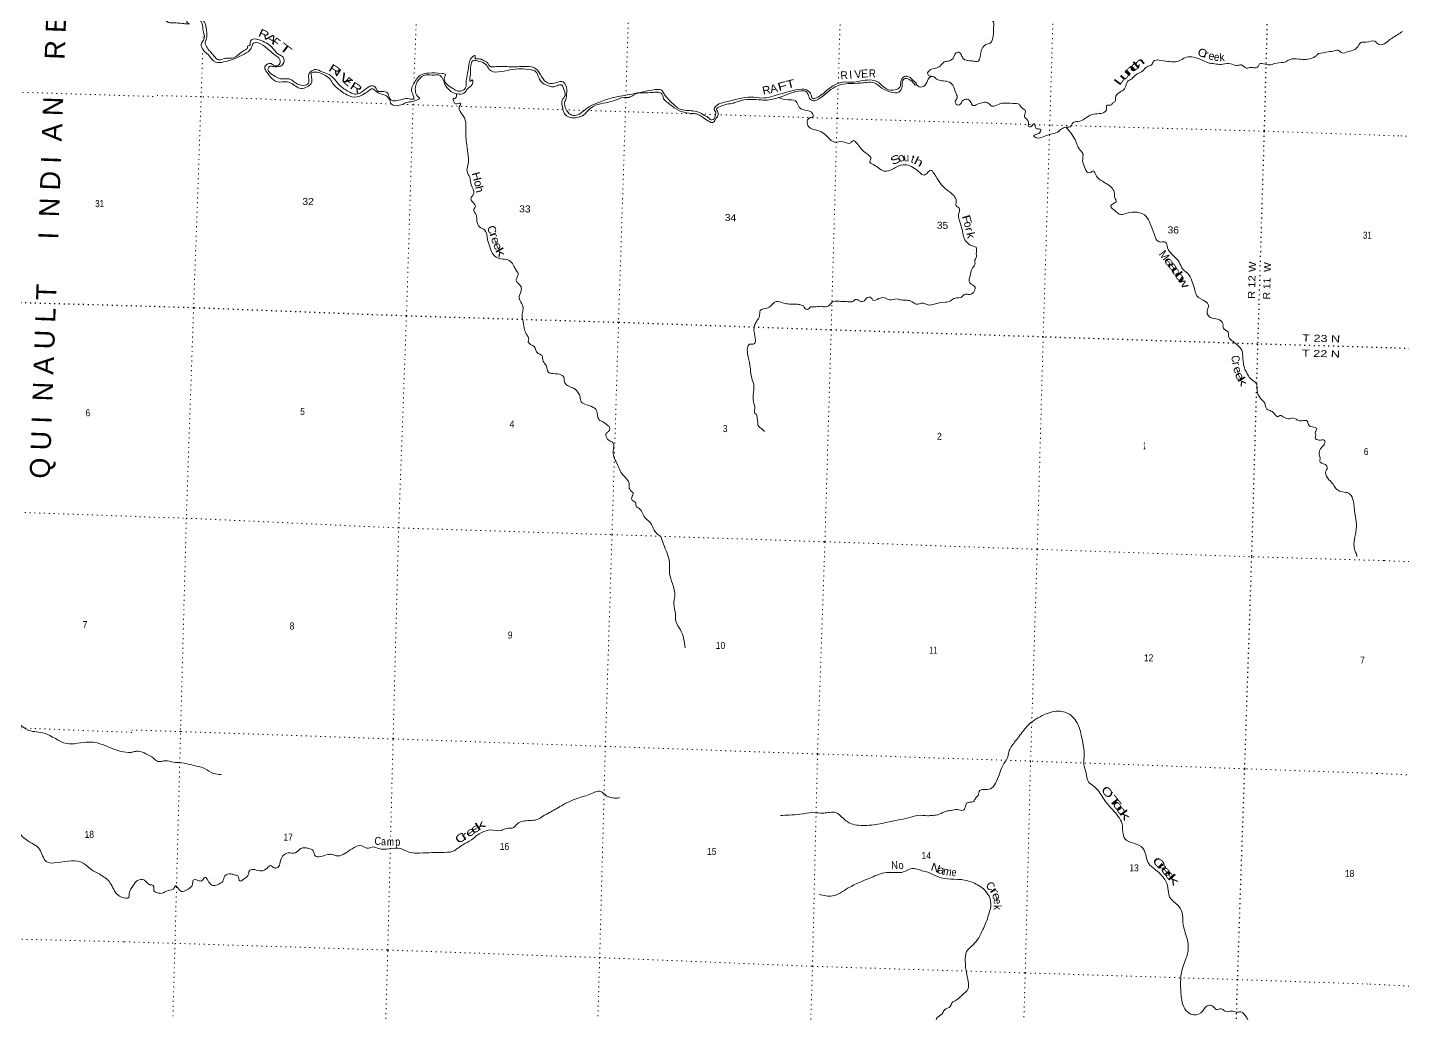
# Model space of a CAD drawing. Header units: feet. Extents: x -845745 to -745759, y -170898 to 15581.
# Drawn here: x -811749 to -777395, y -27878 to -3236 of the extents above; entities that cross this region are included whole.
import ezdxf

# ---------------------------------------------------------------- set-up
doc = ezdxf.new("R2010")
doc.units = ezdxf.units.FT
doc.header["$LTSCALE"] = 80
doc.linetypes.add('DOT_DASHED', pattern=[7.7, 5, -1.2, 0.3, -1.2])
doc.linetypes.add('DOTTED', pattern=[1.5, 0.3, -1.2])
for name, color, linetype, lineweight in [('39', 7, 'Continuous', 13), ('44', 7, 'DOT_DASHED', 13), ('6', 7, 'DOTTED', 25), ('7', 7, 'DOTTED', 13)]:
    doc.layers.add(name, color=color, linetype=linetype, lineweight=lineweight)
doc.layers.add('41', color=7, linetype='Continuous')

msp = doc.modelspace()

# ---------------------------------------------------------------- linework, layer by layer
at = {"layer": '39'}
for points in [[(-789158.85, -4455.46), (-789236.12, -4432.34), (-789257.56, -4401.85), (-789195.2, -4292.84), (-789060.02, -4251.44), (-788948.69, -4199.53), (-788844.36, -4097.38), (-788743.66, -4075.33), (-788601.17, -3969.93), (-788565.44, -3888.46), (-788478.57, -3856.11), (-788413.84, -3927.56), (-788361.63, -4022.81), (-788212.11, -4065.89), (-788088.09, -4080.39), (-787997.82, -4078.18), (-787943.52, -3971.02), (-787905.47, -3775.33), (-787806.96, -3663.04), (-787699.92, -3625.08), (-787620.07, -3444.26), (-787612.54, -3270.02), (-787613.23, -3105.63), (-787618.83, -3085.48), (-787715.83, -3023.41), (-787756.5, -2952.44), (-787672.75, -2677.48), (-787588.52, -2478.71), (-787468.49, -2392.9), (-787311.95, -2386), (-787247.3, -2263.01), (-787211.94, -2199.57), (-787089.92, -2214.03), (-787015.35, -2195.47), (-786905.5, -2117.48), (-786726.12, -2171.17), (-786611.55, -2157.42), (-786535.17, -2048.69), (-786501.27, -1959.17), (-786294.85, -1865.06), (-785954.89, -1711.48), (-785831.83, -1575.62), (-785699.25, -1464), (-785544.83, -1463.07), (-785489.56, -1506.27), (-785424.86, -1479.5), (-785285.49, -1528.38), (-785126.99, -1523.52), (-785081.11, -1436.24), (-785076.35, -1300.03), (-784893.33, -1173.38), (-784564.4, -1069.69), (-784322.59, -1010.37), (-784130.35, -924), (-784031.7, -903.91), (-783792.82, -692.19), (-783764.35, -672.71), (-783697.28, -429.5), (-783627.43, -346.7), (-783426.23, -312.63), (-783290.53, -245.17), (-783132.95, -87.95), (-782878.45, 103.42), (-782647.02, 144.91), (-782543.34, 215), (-782485.48, 300.04), (-782430.57, 437.26), (-782317.48, 477.1), (-782217.71, 453.06), (-782160.05, 528.08), (-782141.02, 676.04), (-782061.19, 756.63), (-782010.27, 795.71), (-781961.24, 840.83), (-781920.14, 890.13), (-781837.48, 912.53), (-781714.89, 926.12), (-781594.02, 953.78), (-781550.64, 1017.06), (-781552.5, 1123.34), (-781508.1, 1236.71), (-781465.91, 1340.11), (-781390.49, 1400.74), (-781291.59, 1432.85), (-781215.21, 1541.57), (-781155.1, 1638.6), (-781022.51, 1750.21), (-780971.15, 1811.33), (-780923.1, 1906.59), (-780925.09, 2006.85), (-780867.67, 2069.85), (-780799.54, 2166.71), (-780665.88, 2232.2), (-780526.77, 2269.52), (-780437.35, 2229.65), (-780311.62, 2299.31)], [(-807225.71, -3921.29), (-807396.16, -3723.46), (-807406.85, -3657.09), (-807365.06, -3573.74), (-807331.33, -3492.22), (-807339.33, -3391.84), (-807357.92, -3319.3), (-807386.26, -3134.32), (-807553.83, -2992.67), (-807664.43, -3008.5), (-807768.19, -3082.61), (-807772.52, -3098.56), (-807732.96, -3125.41), (-807707.23, -3141.95), (-807785.48, -3144.4), (-807887.54, -3134.35), (-808087.77, -3120.34), (-808265.54, -3086.72), (-808346.06, -3002.93), (-808409.67, -2975.6), (-808502.92, -2956.93)], [(-808294.97, -2930.86), (-808281.39, -2978.16), (-807984.09, -3050.24), (-807835.69, -3049.19), (-807727.35, -2947.11), (-807550.53, -2928.59), (-807397.82, -3011.82), (-807310.05, -3133.84), (-807270.62, -3365.14), (-807273.41, -3503.4), (-807309.79, -3616.93), (-807262.12, -3738.16), (-807223.12, -3793.06), (-807170.1, -3848.24), (-807111.39, -3919.56), (-807054.6, -3986.85), (-806987.55, -4042.3), (-806836.58, -4013.24), (-806752.07, -3998.89), (-806649.89, -4002.93), (-806337.26, -3812.72), (-806249.41, -3732.29), (-806248.89, -3706.24), (-806200.34, -3685.16), (-806184.61, -3601.28), (-806114.96, -3528.5), (-805958.95, -3547.65), (-805643.75, -3726.33), (-805492.74, -3893.71), (-805401.59, -3947.64), (-805364.08, -3976.45), (-805365.6, -4150.82), (-805410.54, -4192.02), (-805493.16, -4212.42), (-805605.49, -4214.19), (-805705.7, -4212.19), (-805741.11, -4277.63), (-805694.79, -4366.76), (-805562.32, -4459.6), (-805427.16, -4518.42), (-805210.7, -4522.74), (-805101.64, -4583.04), (-805000.75, -4651.21), (-804810.79, -4677.04), (-804741.95, -4644.34), (-804717.8, -4540.59), (-804725.8, -4440.2), (-804669.58, -4337.09), (-804548.18, -4283.38), (-804389.01, -4344.68), (-804209.96, -4414.4), (-804110.75, -4493.55), (-803968.37, -4663.77), (-803729.21, -4834.92), (-803580.1, -4898.03), (-803427.09, -4867), (-803245.91, -4732.3), (-803110.77, -4692.9), (-803039.95, -4760.46), (-803003.05, -4819.33), (-802889.08, -4835.63), (-802757.37, -4866.32), (-802707.56, -4981.57), (-802656.91, -5054.75), (-802506.67, -5061.75), (-802211.02, -5017.53), (-802096.94, -5027.83), (-802143.48, -4850.5), (-802099.1, -4638.9), (-801912.21, -4420.13), (-801726.81, -4373.71), (-801392.17, -4384.39), (-801308.47, -4410.12), (-801329.93, -4479.85), (-801271.28, -4653.41), (-801121.06, -4760.64), (-801000.05, -4825.19), (-800865.28, -4803.82), (-800801.77, -4736.94), (-800786.54, -4578.88), (-800754.35, -4375.06), (-800706.59, -4095.38), (-800633.85, -3968.54), (-800567.06, -3937.8), (-800564.06, -3987.97), (-800568.39, -4003.92), (-800460.44, -4020.11), (-800366.81, -4050.04), (-800250.05, -4126.53), (-800209.3, -4193.5), (-800027.23, -4213.16), (-799634.35, -4218.99), (-799277.26, -4210.08), (-799047.77, -4264.76), (-798932.64, -4421.41)], [(-779496.27, -3886.88), (-779252.81, -3845.63), (-779089.82, -3816.81), (-778989.44, -3810.79), (-778906.43, -3870.58), (-778757.43, -3839.47), (-778587.89, -3784.72), (-778503.93, -3698.19), (-778433.96, -3609.39), (-778303.48, -3601.97), (-778086.49, -3580.23), (-777997.71, -3652.16), (-777853.2, -3645.02), (-777710.71, -3539.62), (-777590.83, -3461.83), (-777517.71, -3415.18), (-777394.8, -3336.12)], [(-795858.9, -5021.91), (-795920.08, -4874.36), (-795981.77, -4851.08), (-796120.27, -4858.35), (-796608.82, -4922.77), (-796718.3, -4982.73), (-796846.7, -4986.18), (-797107, -5067.19), (-797615.12, -5207.39), (-797759.94, -5328.79), (-797884.55, -5442.57), (-797967.33, -5470.98), (-798078.14, -5496.84), (-798324.85, -5401.71), (-798370.4, -5274.52), (-798387.95, -5051.67), (-798317.42, -4934.81), (-798355.99, -4759.64), (-798388.52, -4682.82), (-798424.27, -4666.07), (-798547.39, -4705.72), (-798759.56, -4687.45), (-798902.25, -4604.43), (-798995.05, -4434.2), (-799070.99, -4322.43), (-799164.67, -4294.51), (-799696.01, -4293.93), (-800211.08, -4281.66), (-800296.84, -4159.68), (-800467.71, -4082.1), (-800627.94, -4072.9), (-800658.97, -4120.38), (-800678.11, -4372.57), (-800697.66, -4546.58), (-800688.33, -4580.84), (-800635.49, -4545.81), (-800618.71, -4608.29), (-800741.96, -4754.16), (-800844.69, -4876.4), (-801005.48, -4895.24), (-801107.13, -4865.15), (-801309.85, -4676.69), (-801398.08, -4478.49), (-801459.2, -4427.16), (-801581.46, -4424.72), (-801797.93, -4420.4), (-801976.82, -4541.12), (-802059.89, -4782.01), (-802030.53, -4916.9), (-801975.63, -4978.13), (-801952.06, -5002.65), (-802011.08, -5045.57), (-802126.17, -5085.37), (-802277.02, -5108.43), (-802374.16, -5152.59), (-802662.66, -5140.83), (-802691.31, -5070.1), (-802783, -4943.99), (-802918.4, -4897.19), (-803057.2, -4820.25), (-803142.29, -4764.43), (-803205.28, -4805.27), (-803381.96, -4916.01), (-803509.41, -4971.6), (-803771, -4918.27), (-803909.52, -4827.31), (-804128.07, -4628.52), (-804215.67, -4498.48), (-804270.98, -4457.29), (-804567.6, -4351.15), (-804650.14, -4367.54), (-804650.48, -4483.8), (-804659.54, -4633.96), (-804763.46, -4716.07), (-804914.71, -4759.16), (-805180.57, -4619.56), (-805276.25, -4591.59), (-805496.89, -4595.21), (-805696.53, -4452.92), (-805792.03, -4316.71), (-805822.32, -4227.91), (-805766.78, -4158.85), (-805660.11, -4138.93), (-805586.88, -4186.5), (-805494.64, -4186.33), (-805437.06, -4115.32), (-805449.31, -4026.87), (-805561.57, -3926.41), (-805703.53, -3807.32), (-805821.89, -3710.75), (-806044.47, -3612.1), (-806102.96, -3628.97), (-806159.58, -3752.12), (-806337.04, -3900.93), (-806848.3, -4097.2), (-807046.85, -4099.25), (-807225.71, -3921.29)], [(-789538.59, -4666.77), (-789442.5, -4722.89), (-789302.79, -4655.52), (-789213.16, -4486.92), (-789136.35, -4456.38), (-789027.53, -4528.71), (-788901.98, -4567.29), (-788750.06, -4590.37), (-788629.5, -4676.96), (-788549.53, -4887.03), (-788521.69, -4997.83), (-788569.58, -5085.07), (-788487.26, -5178.92), (-788436.42, -5143.86), (-788388.86, -5072.64), (-788269.68, -5028.91), (-788186.75, -5092.71), (-788130.41, -5182.03), (-788011.55, -5154.33), (-787872.24, -5107), (-787746.25, -5123.54), (-787655.59, -5201.52), (-787552.93, -5181.52), (-787397.5, -5130.5), (-787130.85, -5131.8), (-786967.02, -5161.13), (-786912.44, -5238.39), (-786812, -5328.59), (-786833.5, -5400.32), (-786838.72, -5460.36), (-786772.16, -5539.86), (-786738.07, -5638.76), (-786737.52, -5710.94), (-786689.58, -5719.91), (-786644.71, -5682.72), (-786593.8, -5643.64), (-786580.25, -5667.97), (-786553.89, -5752.68), (-786430.31, -5789.22), (-786478.32, -5882.48), (-786581.26, -5916.51), (-786605.72, -5936.07), (-786538.67, -5991.53), (-786375.75, -5966.71), (-786192.02, -5904.22), (-786016.47, -5849.59), (-785888.3, -5757.94), (-785773.37, -5726.15), (-785701.09, -5721.58), (-785632.88, -5620.71), (-785505.8, -5583.15), (-785336.06, -5518.38), (-785151.4, -5409.81), (-784823.08, -5336.18), (-784787.59, -5266.73), (-784781.84, -5180.65), (-784683.5, -5176.59), (-784630.22, -5119.52), (-784571.24, -5078.61), (-784565.29, -4982.51), (-784373.08, -4797.91), (-784321.76, -4738.8), (-784268.65, -4591.53), (-784160.84, -4515.5), (-784018.03, -4394.07), (-783882.16, -4318.6), (-783777.84, -4216.44), (-783664.62, -4170.59), (-783614.66, -4079.38), (-783471.7, -4050.16), (-783269.83, -4082.25), (-783067.48, -4090.29), (-782926.21, -4045), (-782832.91, -3992.74), (-782478.52, -4017.84), (-782287.72, -4101.83), (-782221.99, -4123.19), (-782128.32, -4138.46), (-782052.11, -4150.63), (-781881.74, -4154.02), (-781690.97, -4139.79), (-781523.45, -4185.22), (-781420.91, -4171.23), (-781294.17, -4249.93), (-781181.53, -4232.13), (-781087.53, -4244.03), (-781004.7, -4213.61), (-780969.25, -4146.16), (-780826.99, -4151), (-780686.93, -4165.82), (-780545.74, -4124.54), (-780312.55, -4095.11), (-780199.01, -4033.23), (-779988.31, -4025.4), (-779632.74, -3992.4), (-779555.57, -3943.83), (-779496.27, -3886.88)], [(-798932.64, -4421.41), (-798783.87, -4600.77), (-798670.32, -4637.11), (-798513.29, -4606.17), (-798368.7, -4595.02), (-798285.23, -4730.99), (-798283.87, -4961.54), (-798295.31, -5031.47), (-798320.46, -5085.09), (-798290.47, -5288.14), (-798222.19, -5381.71), (-798072.92, -5436.8), (-797927.31, -5375.56), (-797709.49, -5213.53), (-797454.51, -5098.34), (-797119.41, -4986.76), (-796650.5, -4901.9), (-796066.7, -4787.25), (-795912.61, -4802.35), (-795834.5, -4906.14), (-795673.84, -5091.75), (-795442.94, -5274.76), (-795127.03, -5319.15), (-794943.56, -5368.91), (-794800.83, -5449.93), (-794741.31, -5481.19), (-794676.42, -5544.62), (-794620.14, -5537.72), (-794557.34, -5406.68), (-794559.97, -5338.47), (-794591.11, -5291.75), (-794528.75, -5182.74), (-794304.45, -5097.01), (-793660.36, -4975.55), (-793402.17, -4998.74), (-792963.16, -4905.26), (-792682.9, -4828.66), (-792411.19, -4777.95), (-792287.24, -4796.46), (-792188.69, -4880.61), (-792163.97, -4947.26), (-792141.17, -5009.85), (-792048.73, -4999.67), (-791892.37, -4902.56), (-791580.85, -4668.23), (-791376.96, -4600.13), (-791156.45, -4602.52), (-790702.18, -4547.43), (-790496.75, -4601.64), (-790285.65, -4772.23), (-790071.59, -4796.54), (-789955.85, -4724.68), (-789918.45, -4561.06), (-789834.17, -4458.5), (-789728.1, -4468.64), (-789627.5, -4550.82), (-789552.72, -4620.47), (-789537.49, -4660.86), (-789549.76, -4672.64), (-789614.93, -4623.24), (-789757.26, -4522.18), (-789827.25, -4512.76), (-789897.78, -4629.62), (-789902.01, -4739.79), (-789978.4, -4848.51), (-790168.97, -4852.73), (-790399.53, -4751.92), (-790597.95, -4621.69), (-790785.86, -4608.88), (-790939.61, -4625.96), (-791511.11, -4689.66), (-791932.28, -4991.97), (-792051.91, -5057.73), (-792164.15, -5055.5), (-792236.04, -4941.81), (-792288.21, -4844.55), (-792414, -4817.99), (-792685.96, -4880.72), (-792944.54, -4975.79), (-793256.78, -5047.74), (-793709.63, -5032.7), (-793987.32, -5081.28), (-794112.48, -5122.89), (-794275.52, -5153.71), (-794485.59, -5229.71), (-794536.59, -5272.79), (-794511.62, -5327.41), (-794501.7, -5431.84), (-794566.06, -5540.81), (-794627.61, -5609.74), (-794719.32, -5583.85), (-794804.5, -5532.04), (-795018.41, -5401.49), (-795144.32, -5380.94), (-795418.1, -5335.39), (-795645.96, -5200.55), (-795858.9, -5021.91)], [(-801033.44, -4889.58), (-801035.24, -4978.84), (-801079.94, -5008.01), (-801110.01, -5007.41), (-801097.48, -5081.83), (-801058.6, -5142.74), (-800964.04, -5126.59), (-800922.07, -5133.44), (-800959.81, -5214.87), (-800964.99, -5272.9), (-800829.14, -5496.11), (-800797.6, -5721.24), (-800783.53, -6116.41), (-800744.46, -6365.75), (-800746.81, -6680.42), (-800767.93, -6832.34), (-800698.73, -6980.05), (-800664.5, -7171.16), (-800598.6, -7382.95), (-800671.46, -7515.8), (-800609.43, -7621.27), (-800558.98, -7704.47), (-800596.59, -7779.89), (-800539.26, -7919.34), (-800520.13, -8064.05), (-800449.25, -8227.83), (-800330.29, -8294.35), (-800253.01, -8538.43), (-800185.03, -8746.26), (-800104.33, -8920.25), (-799963.73, -9007.25), (-799785.83, -9034.85), (-799654.96, -9107.62), (-799585.2, -9227.27), (-799530.82, -9314.55), (-799488.67, -9411.61), (-799526.44, -9495.05), (-799532.03, -9573.11), (-799428.23, -9695.45), (-799412.18, -9794), (-799442.18, -9889.61), (-799466.09, -9981.35), (-799399.22, -10145.05), (-799365.58, -10265.99), (-799390.18, -10391.78), (-799366.04, -10586.7), (-799330.13, -10793.89), (-799266.58, -10923.44), (-799226.31, -11014.45), (-799235.95, -11094.44), (-799093.95, -11211.53), (-798999.02, -11375.79), (-798899.94, -11433.89), (-798864.69, -11574.91), (-798790.67, -11682.62), (-798733.9, -11850.13), (-798620.31, -11884.47), (-798408.54, -11922.77), (-798341.81, -11994.26), (-798333.69, -12088.63), (-798253.38, -12182.44), (-798064.83, -12278.41), (-797942.49, -12475.29), (-797912.69, -12588.14), (-797781.86, -12662.91), (-797628.62, -12720.08), (-797549.58, -12777.79), (-797497.51, -12979.28), (-797468.62, -13037.98), (-797365.49, -13094.16), (-797292.43, -13149.74), (-797225.33, -13203.2), (-797202.54, -13265.79), (-797229.89, -13329.39), (-797289.03, -13378.33), (-797265.6, -13509.09), (-797210.54, -13562.3), (-797145, -13593.68), (-797102.45, -13670.7), (-797117.31, -13810.72), (-797100.38, -13965.4), (-797023.45, -14127.3), (-796876.87, -14414.87), (-796718.74, -14626.49), (-796718.56, -14716.7), (-796658.65, -14828.14), (-796617.33, -14867.05), (-796651.75, -14982.63), (-796643.06, -15048.95), (-796553.92, -15102.84), (-796543.6, -15187.24), (-796451.01, -15269.27), (-796344.54, -15457.81), (-796183.35, -15617.38), (-796092.71, -15795.58), (-796024.3, -15883.14), (-795921.54, -15957.35)], [(-792978.19, -4987.92), (-792747.4, -5043.87), (-792563.41, -5067.58), (-792493.36, -5173.21), (-792458.58, -5238.05), (-792275.56, -5309.85), (-792134.68, -5382.82), (-792118.18, -5459.32), (-792188.93, -5487.98), (-792258.3, -5546.73), (-792251.03, -5683.18), (-792172.35, -5758.92), (-791955.14, -5825.39), (-791808.68, -5920.52), (-791573.69, -6099.6), (-791369.01, -6091.65), (-791179.01, -6115.49), (-791129.85, -6064.35), (-791050.45, -6104.02), (-790946.81, -6234.38), (-790821.01, -6359.16), (-790724.21, -6431.25), (-790681.25, -6488.23), (-790701.52, -6598.08), (-790578.87, -6680.7), (-790422.72, -6792.06), (-790351.17, -6823.56), (-790202.49, -6808.48), (-790076.8, -6740.83), (-789873.8, -6668.14), (-789704.83, -6690.11), (-789546.39, -6787.48), (-789428, -6882.05), (-789374.65, -6921.2), (-789261.23, -6865.33), (-789187.82, -6804.66), (-789095.28, -6888.69), (-788953.42, -7112.01), (-788786.54, -7287.73), (-788599.21, -7443.81), (-788543.71, -7575.21), (-788546.14, -7695.43), (-788475, -7746.97), (-788484.05, -7897.12), (-788468.89, -8039.75), (-788403.07, -8255.54), (-788345.96, -8505.24), (-788244.37, -8637.56), (-788143.28, -8695.71), (-788049.69, -8727.64), (-788042.91, -8888.14), (-788044.81, -8982.31), (-788082.55, -9063.74), (-788073.9, -9132.07), (-788134.3, -9243.12), (-788203.01, -9468.26), (-788221.35, -9582.15), (-788170.54, -9647.31), (-788073.91, -9727.41), (-788116.59, -9854.85), (-788236.01, -9910.6), (-788311.93, -9897.06), (-788409.72, -9973.29), (-788574.6, -9996.06), (-788690.3, -10065.92), (-788823.36, -10101.35), (-789099, -10147.97), (-789247.81, -10169.06), (-789347.33, -10133), (-789449.59, -10132.96), (-789540.19, -10151.2), (-789647.21, -10088.93), (-789776.8, -10052.27), (-789917.02, -10045.46), (-790020.76, -10019.34), (-790211.7, -10041.59), (-790346.98, -9988.78), (-790481.79, -10012.15), (-790626.87, -10047.35), (-790667.87, -9992.41), (-790786.32, -10000.07), (-790858.1, -10078.82), (-790928.33, -10081.43), (-791051.58, -10028.86), (-791126.79, -10079.47), (-791253.31, -10088.98), (-791373.45, -10080.57), (-791499.72, -10078.05), (-791634.33, -10091.4), (-791714.24, -10176), (-791837.43, -10219.65), (-791921.33, -10203.95), (-792086.05, -10218.7), (-792178.33, -10220.87), (-792263.89, -10287.32), (-792327.3, -10249.98), (-792358.27, -10195.24)], [(-785796.11, -5732.81), (-785577.17, -6038.76), (-785513.98, -6186.35), (-785473.51, -6267.34), (-785383.7, -6387.4), (-785387.23, -6561.72), (-785342.2, -6714.96), (-785252.92, -6861.07), (-785198.76, -6860.14), (-785121.75, -6819.58), (-785074.98, -6886.67), (-785001.09, -7000.39), (-784771.5, -7149.3), (-784643.41, -7260.09), (-784593.81, -7385.36), (-784587.57, -7473.69), (-784547.83, -7590.74), (-784618.87, -7633.42), (-784684.51, -7706.28), (-784600.11, -7796.17), (-784430, -7911.81), (-784282.96, -7878.66), (-784023.8, -7853.76), (-783797.29, -7956.5), (-783698.76, -8140.88), (-783599.51, -8389.41), (-783516.85, -8565.45), (-783429.27, -8597.27), (-783321, -8597.42), (-783267.79, -8742.81), (-783131.1, -8923.94), (-782978.28, -9101.38), (-782889.37, -9265.52), (-782724.12, -9423.16), (-782643.79, -9615.19), (-782579.45, -9804.9), (-782561.07, -9887.45), (-782371.93, -10053.59), (-782247.65, -10154.29), (-782257.73, -10256.32), (-782272.51, -10392.33), (-782190.07, -10480.17), (-782014.54, -10525.76), (-781882.4, -10634.64), (-781879.65, -10696.83), (-781870.64, -10747.13), (-781754.37, -10847.67), (-781734.95, -10978.35), (-781634.72, -11078.57), (-781498.61, -11189.53), (-781410.68, -11303.53), (-781390.21, -11382.12), (-781371.39, -11641.08), (-781344.63, -11745.04), (-781297.31, -11845.01), (-781245.1, -11940.27), (-781143.1, -12052.55), (-781044.71, -12144.71), (-781026.49, -12235.28), (-781009.6, -12391.97), (-780953.46, -12491.31), (-780837.92, -12627.92), (-780780.71, -12773.39), (-780673.41, -12821.63), (-780594.57, -12889.35), (-780491.72, -12959.55), (-780477.37, -12943.8), (-780373.47, -12961.91), (-780254.26, -13016.41), (-780133.52, -12994.76), (-779978.48, -13062), (-779872.17, -13060.11), (-779774.12, -13070.08), (-779743.88, -13160.89), (-779650.73, -13214.86), (-779535.45, -13265.27), (-779560.67, -13322.9), (-779575.23, -13348.67), (-779558.85, -13431.18), (-779574.06, -13489.01), (-779479.03, -13549.03), (-779344.78, -13553.71), (-779336.25, -13628.05), (-779412.44, -13726.76), (-779476.33, -13911.9), (-779454.39, -14016.58), (-779459.69, -14080.62), (-779400.54, -14129.91), (-779283.62, -14198.39), (-779280.99, -14266.59), (-779316.76, -14350.07), (-779290.77, -14452.82), (-779232.3, -14536.17), (-779124.37, -14652.58), (-779062.26, -14754.04), (-778931.51, -14832.82), (-778773.66, -14860.02)], [(-792358.27, -10195.24), (-792479.76, -10154.73), (-792593.97, -10150.45), (-792708.21, -10148.17), (-792858.05, -10121.13), (-793033.7, -10081.54), (-793145.56, -10159.49), (-793251.44, -10239.57), (-793441.39, -10311.95), (-793462.42, -10459.87), (-793524.78, -10568.87), (-793572.62, -10654.11), (-793596.57, -10747.85), (-793576.41, -10940.68), (-793580.17, -11127.03), (-793616.78, -11152.36), (-793708.98, -11150.52), (-793743.9, -11191.92), (-793755.97, -11392.13), (-793697.7, -11683.95), (-793653.95, -11999.53), (-793603.16, -12164.92), (-793618.2, -12413.18), (-793607.66, -12585.78), (-793579.07, -12758.74), (-793588.67, -12836.72), (-793581.46, -12876.95), (-793553.68, -12891.54), (-793521.31, -12976.38), (-793505.5, -13086.94), (-793497.38, -13181.31), (-793400.83, -13265.43), (-793336.07, -13334.87)], [(-778773.66, -14860.02), (-778674.9, -14934.16), (-778614.77, -15133.8), (-778571.22, -15459.41), (-778544.3, -15714.52), (-778585.44, -15964.26), (-778606.37, -16206.39), (-778578.66, -16323.21), (-778538.51, -16420.22), (-778537.56, -16459.77)], [(-795921.54, -15957.35), (-795857.2, -16147.06), (-795769.57, -16375.32), (-795711.86, -16594.96), (-795705.82, -16891.75), (-795634.4, -17127.71), (-795578.75, -17449.54), (-795600.63, -17639.54), (-795561.76, -17898.89), (-795549.29, -18075.54), (-795433.37, -18292.34), (-795320.01, -18735.59)], [(-814405.27, -18286.4), (-814249.31, -18404.11), (-813955.86, -18509.64), (-813763.03, -18659.21), (-813540.76, -18826.19), (-813392.9, -19312.63), (-813170.99, -19534.05), (-812896.48, -19979.61), (-812614.14, -20108.86), (-812270.48, -20309.35), (-811712.11, -20803.56), (-811334.48, -20872.42), (-810777.85, -21130.57), (-810210.25, -21092.73), (-809817.16, -21176.37), (-809415.01, -21328.99), (-809161.46, -21354.89)], [(-809291.91, -24999.1), (-809495.67, -24915.5), (-809679.96, -24617.06), (-809912.89, -24417.35), (-810170.22, -24269.01), (-810354.92, -24117.79), (-811002.99, -24107.76), (-811279.78, -24081.61), (-811449.47, -23771.71), (-811775.64, -23539.7), (-811901.8, -23431.36), (-812139.82, -23072.09), (-812620.26, -22867.67), (-812817.58, -23004.31), (-813122.93, -22940.61), (-813336.06, -22840.59), (-813413.02, -22528.66), (-813611.12, -22453.49), (-813827.12, -22327.12), (-814048.92, -22057.3), (-814183.11, -21902.22), (-814512.92, -21615.6), (-814926.34, -21444.35), (-815186.1, -21443.14), (-815324, -21189.07), (-815351.31, -21076.96), (-815356.75, -20925.45), (-815457.68, -20884.76), (-815680.81, -20875.06), (-816049.94, -20750.1), (-816381.82, -20602.56), (-816699.13, -20489.94), (-816990.96, -20485.32), (-817263.83, -20507.74), (-817431.9, -20712.21), (-817731.78, -20753.63), (-817960.4, -20915.12), (-818125.03, -21041.08), (-818379.61, -21013.87), (-818586.49, -21000.85), (-818865.67, -20845.51), (-819051.26, -20944.34), (-819232.49, -20851.75), (-819479.42, -20695.8), (-819702.84, -20554.99), (-820023.08, -20555.19), (-820601.83, -20525.99), (-820827.3, -20477.87), (-821061.27, -20485.85), (-821325.75, -20500.57), (-821553.12, -20587.49), (-821661.28, -20711.87), (-821843.93, -20651.49), (-822006.59, -20686.77), (-822145.61, -20596.02), (-822153.59, -20456.51), (-822329.2, -20511.4), (-822463.61, -20683.04), (-822569.73, -20944.65), (-822819.24, -20893.47), (-823030.8, -20803.6), (-823145.69, -20713.89), (-823315.64, -20823.48), (-823679.08, -20890.37), (-824072.16, -20990.26), (-824205.8, -21006.64), (-824327.91, -21035.62), (-824435.29, -20728.42), (-824531.01, -20568.96), (-824714.33, -20661.83), (-825055.01, -20852.74), (-825267.65, -20833.41), (-825532.93, -20682.72), (-825629.77, -20686.57), (-825811.65, -20884.39), (-826035.15, -20929.12), (-826188.59, -20845.81), (-826159.35, -20730.11), (-826351.53, -20703.6), (-826610.93, -20694.34), (-826706.25, -20617.59), (-826664.49, -20445.95), (-826764.29, -20425.48), (-827111.25, -20575.78), (-827246.47, -20811.92), (-827300.36, -21168.58), (-827281.1, -21510.27), (-827388.88, -21763.74), (-827585.13, -21829.84), (-827786.48, -21782.76), (-828038.88, -21751.62)], [(-792934.46, -22928.52), (-792719.72, -22918.77), (-792448.57, -22896.11), (-792131, -22858.34), (-791854.52, -22869.87), (-791555.52, -22857.79), (-791363.98, -23003.93), (-791168.1, -23134.12), (-790982.39, -23171.9), (-790773.94, -23176.06), (-790339.63, -23116.56), (-790019.37, -23044.77), (-789737.51, -22988.25), (-789507.68, -22926.69), (-789261.23, -22935.61), (-789122.69, -22926.35), (-788969.76, -22899.33), (-788791.72, -22820.69), (-788679.07, -22802.89), (-788512.19, -22780.16), (-788374.13, -22794.94), (-788320.64, -22727.85), (-788286.43, -22622.3), (-788215.79, -22599.65), (-788115.13, -22579.61), (-788059.27, -22494.53), (-787999.81, -22429.56), (-787953.17, -22304.21), (-787800.35, -22283.2), (-787661.2, -22243.88), (-787537.34, -22067.95), (-787446.5, -21839.24), (-787354.06, -21630.61), (-787269.25, -21502), (-787231.93, -21342.39), (-787086.65, -21098.73), (-786983.68, -20964.47), (-786739.01, -20664.66), (-786342.83, -20407.96), (-785944.07, -20321.7), (-785653.87, -20447.76), (-785473.14, -20732), (-785384.51, -21108.61), (-785348.49, -21410.01), (-785357.44, -21654.38), (-785301.52, -21863.97), (-785241.8, -22083.65), (-785095.87, -22204.83), (-784875.09, -22491.87), (-784644.34, -22781.11), (-784402.97, -23140.73), (-784382.93, -23339.57), (-784326.36, -23517.1), (-784115.89, -23619.52), (-783881.81, -23744.46), (-783796.03, -23964.66), (-783735.22, -24130.24), (-783583.72, -24273.58), (-783330.27, -24531.21), (-783254.19, -24735.18), (-783214.59, -24958.47), (-783010.39, -25173.02), (-782901.92, -25361.6), (-782880.72, -25602.57), (-782776.78, -26015.57), (-782755.28, -26340.73), (-782800.33, -26486.16), (-782918.22, -26862.67), (-782938.53, -27172.96), (-782907.9, -27542.41), (-782836.07, -27758.32), (-782680.4, -27893.72), (-782435.11, -27860.53), (-782242.86, -27673.93), (-782121.12, -27702.42), (-782052.47, -27777.96), (-781961.91, -27761.72), (-781884.07, -27779.31), (-781804.86, -27829), (-781660.27, -27817.85), (-781552.52, -27844.05), (-781436.11, -27838.35), (-781284.7, -27985.7), (-781175.03, -28214.4), (-781142.01, -28465.62), (-781088.36, -28588.97), (-780958.97, -28635.65), (-780829.58, -28682.33), (-780822.72, -28838.82), (-780914.82, -28931.19), (-781038.5, -28998.88), (-781087.67, -29150.25), (-781137.15, -29217.42), (-781268.69, -29276.93), (-781378.14, -29334.89), (-781456.57, -29445.58), (-781491.86, -29505.01)], [(-806909.47, -21904.18), (-807101.4, -21876.3), (-807325.53, -21755.57), (-807644.56, -21667.02), (-807894.05, -21609.93), (-808104.3, -21595.71), (-808304.08, -21559.66), (-808490.89, -21575.98), (-808599.54, -21495.63), (-808791.82, -21385.56), (-808973.03, -21323.82), (-809081.51, -21333.68), (-809161.47, -21354.89)], [(-809291.91, -24999.1), (-809217.23, -24973.2), (-809210.68, -24913.54), (-809202.57, -24843.19), (-809108.98, -24676.68), (-809000.2, -24552.56), (-808825.66, -24548.03), (-808691.56, -24658.94), (-808607.7, -24676.65), (-808588.37, -24811.34), (-808503.15, -24861.15), (-808389.07, -24871.44), (-808235.24, -24800.34), (-808081.62, -24739.26), (-808054.55, -24689.69), (-807995.39, -24738.97), (-807902.89, -24825.01), (-807763.78, -24787.69), (-807659.94, -24709.58), (-807622.17, -24626.15), (-807610.48, -24544.19), (-807490.31, -24550.6), (-807390.21, -24558.61), (-807314.35, -24475.93), (-807214.44, -24592.18), (-807117.93, -24678.29), (-807013.26, -24658.33), (-806869.09, -24569), (-806814.31, -24437.79), (-806670.91, -24386.53), (-806577.19, -24412.45), (-806495.54, -24440.14), (-806443.94, -24565.45), (-806330.48, -24507.57), (-806232.21, -24407.3), (-806206.29, -24315.61), (-806127.27, -24275.09), (-806009.51, -24301.5), (-805759.76, -24246.34), (-805688.19, -24177.61), (-805573.28, -24246.05), (-805474.25, -24207.93), (-805424.96, -24050.56), (-805352.13, -23919.71), (-805236.75, -23865.89), (-805054.2, -23861.51), (-804921.69, -23753.9), (-804727.11, -23749.76), (-804610.11, -23814.24), (-804558.43, -23935.54), (-804432.52, -23956.09), (-804236.97, -23903.86), (-804146.69, -23901.65), (-804063.08, -23931.38), (-803946.83, -23933.7), (-803776.76, -23852.9), (-803587.77, -23728.38), (-803394.43, -23686.13), (-803261.35, -23748.92), (-803118.32, -23715.69), (-802970.73, -23754.72), (-802718.23, -23761.76), (-802419.38, -23757.69), (-802222.62, -23843.8), (-802026.6, -23867.75), (-801414.68, -23849.89), (-801123.4, -23823.62), (-800873.47, -23660.23), (-800658.46, -23538.23), (-800528, -23432.59), (-800396.06, -23353.03), (-800180.26, -23291.18), (-799909.76, -23300.59), (-799780.47, -23253.05), (-799599.52, -23228.6), (-799517.56, -23142.03), (-799361.77, -23072.98), (-799211.01, -23053.93), (-799012.01, -23029.84), (-798872.01, -22948.44), (-798709.77, -22857.46), (-798409.52, -22685.04), (-798014.8, -22500.48), (-797677.69, -22388.93), (-797550.32, -22337.35), (-797427.86, -22329.77), (-797305.41, -22422.42), (-797174.22, -22479.15), (-797056.21, -22493.54), (-796957.88, -22489.48)], [(-791971.72, -24898.12), (-791635.72, -24940.9), (-791242.67, -24740.26), (-790669.99, -24481.07), (-790286.45, -24354.42), (-790021.84, -24357.69), (-789869.11, -24340.69), (-789654.79, -24252.75), (-789395.29, -24310.05), (-789255.71, -24348.91), (-789011.25, -24456.02), (-788761.8, -24515.11), (-788425.28, -24531.84), (-788090.26, -24622.71), (-787801.68, -24828.92), (-787684.36, -25075.81), (-787735.34, -25415.57), (-787877.04, -25779.57), (-788125.41, -26163.49), (-788285.19, -26330.69), (-788318.15, -26572.58), (-788291.59, -26845.73), (-788246.14, -27077.15), (-788247.7, -27253.52), (-788407.6, -27426.73), (-788568.66, -27557.82), (-788643.71, -27600.43), (-788693.92, -27703.66), (-788835.92, -27785.02), (-788900.08, -27883.97), (-789026.49, -27987.68), (-789074.72, -28191.18), (-789197.2, -28298.99), (-789237.01, -28482.61), (-789218.85, -28675.41), (-789276.73, -28860.68), (-789375.37, -28978.98), (-789505.34, -29060.58), (-789560.19, -29294.02), (-789640.95, -29420.7), (-789703.19, -29523.69), (-789665.85, -29660.74), (-789703.71, -29748.19), (-789821.42, -29818), (-789957.9, -29923.52), (-789988.79, -30063.23), (-790023.94, -30214.87), (-790099.94, -30403.78), (-790081.18, -30566.52), (-790168.39, -30715.12), (-790246.34, -30801.77), (-790363.76, -30857.56), (-790428, -30960.51), (-790361.64, -31050.04), (-790212.31, -31201.35), (-790129.49, -31369.38), (-790191.84, -31478.38), (-790241.77, -31567.59), (-790159.69, -31673.46), (-790012.87, -31750.56), (-789900, -31820.96), (-789823.58, -31908.68), (-789795.05, -31985.42), (-789781.52, -32014.08), (-789748.66, -32073.13)]]:
    msp.add_spline(points, degree=3, dxfattribs=at)
at = {"layer": '6'}
for points in [[(-780305.16, 13478.21), (-780396.88, 10084.58), (-780546.58, 4761.54), (-780712.58, -635.49), (-780852.83, -5826.27), (-781014.52, -11147.06), (-781168.11, -16464.01), (-781345.34, -21760.44), (-781524.01, -27028.78), (-781683.91, -32353.17)], [(-830322.14, -9416.44), (-828699.86, -9461.33), (-823403.6, -9658.19), (-818162.83, -9834.46), (-812882.86, -10081.06), (-808762.12, -10197.75)], [(-777666.85, -11244.22), (-781014.52, -11147.06), (-786372.62, -10970.07), (-791668.63, -10796.31), (-796982.44, -10610.18), (-802280.65, -10446.4), (-807598.1, -10242.15), (-808762.3, -10202.66)], [(-746571.65, -12290.64), (-748913.28, -12214.16), (-754267.49, -12034.47), (-759613.8, -11858.99), (-764907.91, -11682.87), (-770224.35, -11516.2), (-775530.72, -11347.78), (-777666.85, -11244.22)]]:
    msp.add_lwpolyline(points, dxfattribs=at)
at = {"layer": '7'}
for p, q in [((-807353.99, -3345.61), (-807361.27, -3558.98)), ((-802110.63, -5034.5), (-802106.76, -4935.14)), ((-797841.05, -5306.3), (-798284.64, -5291.92)), ((-794561.44, -5411.82), (-794877.38, -5401.69))]:
    msp.add_line(p, q, dxfattribs=at)
for points in [[(-802094.72, -4625.56), (-801907.05, 200.2), (-801779.43, 5521.67), (-801567.13, 10767.29), (-801456.71, 14219.05)], [(-791493.44, -4623.89), (-791349.65, -112.39), (-791183.91, 5210.32), (-790980.92, 10429.92), (-790897.54, 13846.74)], [(-785559.32, 13660.39), (-785690.84, 10260.3), (-785884.36, 4952.16), (-786048.33, -382.62), (-786207.45, -5675.4), (-786372.62, -10970.07), (-786519.99, -16277.11), (-786687.13, -21569.74), (-786820.19, -26863.04), (-786981.23, -32151.77), (-786981.59, -32169.53)], [(-796443.02, 6172.21), (-796470, 5317.58), (-796643.71, -2.97), (-796796.83, -4925.2)], [(-807368.3, -3764.96), (-807409.21, -4964), (-807598.1, -10242.15), (-807780.54, -15498.39), (-807922.17, -20757.3), (-808063.51, -26124.75), (-808218.95, -31420.89)], [(-830822.3, -4236.28), (-828525.32, -4305.13), (-823237.49, -4418.89), (-817984.1, -4674.41), (-812708.18, -4830.03), (-808574.74, -4960.7)], [(-792303.7, -31983.79), (-792136.44, -26698.9), (-792011.12, -21391.42), (-791825.7, -16087.13), (-791668.63, -10796.31), (-791521.66, -5509.3), (-791495.48, -4687.77)], [(-802663.58, -5146.68), (-807409.21, -4964), (-808573.9, -4936.93)], [(-802676.02, -23457.42), (-802614.6, -21015.62), (-802475.93, -15742.47), (-802280.65, -10446.4), (-802115.81, -5167.77), (-802112.62, -5085.72)], [(-796798.75, -4986.86), (-796809.73, -5339.72), (-796982.44, -10610.18), (-797145.72, -15910.89), (-797310.81, -21201.55), (-797453.61, -26480.63), (-797609.49, -31797.38)], [(-798371.37, -5289.11), (-802115.81, -5167.77), (-802374.93, -5157.8)], [(-795036.35, -5396.59), (-796809.73, -5339.72), (-797734.24, -5309.76)], [(-777484.52, -5944.15), (-780852.83, -5826.27), (-786207.45, -5675.4), (-791521.66, -5509.3), (-794491.35, -5414.07)], [(-746396.77, -6995.22), (-748748.05, -6911.56), (-754166.17, -6717.37), (-759457.89, -6530.07), (-764754.5, -6371.94), (-770052.89, -6205.73), (-775377.3, -6036.85), (-777484.52, -5944.15)], [(-830276.17, -14884.59), (-828861.65, -14922.79), (-823593.12, -15017.54), (-818383.13, -15206.58), (-813016.55, -15315.73), (-808950.38, -15459.48)], [(-808950.57, -15465), (-807780.54, -15498.39), (-802475.93, -15742.47), (-797145.72, -15910.89), (-791825.7, -16087.13), (-786519.99, -16277.11), (-781242.34, -16459.74), (-777849.7, -16559.13)], [(-777849.7, -16559.13), (-775683.81, -16646.69), (-770341.15, -16808.03), (-765081.7, -17005.31), (-759729.71, -17192.97), (-754409.36, -17363.76), (-749177.66, -17519.94)], [(-809143.34, -20852.59), (-813168.5, -20690.86), (-818424.96, -20596.64), (-823796.78, -20331.87), (-829023.8, -20117.87), (-829771.13, -20112.17)], [(-778032.65, -21877.28), (-781345.34, -21760.44), (-786687.13, -21569.74), (-792011.12, -21391.42), (-797310.81, -21201.55), (-802614.6, -21015.62), (-807926.44, -20831.53), (-809141.19, -20792.48)], [(-760926.9, -22457.72), (-765266.93, -22305.39), (-770553.3, -22139.5), (-775851.69, -21973.3), (-778032.65, -21877.28)], [(-802903.23, -31610.15), (-802747.29, -26290.89), (-802683.07, -23737.9)], [(-828019.42, -25476.92), (-823965.87, -25593.24), (-818681.88, -25840.01), (-813330.97, -25984.81), (-809330.58, -26085.93)], [(-809330.57, -26085.59), (-808063.51, -26124.75), (-802747.29, -26290.89), (-797453.61, -26480.63), (-792136.44, -26698.9), (-786820.19, -26863.04), (-781524.01, -27028.78), (-778213.76, -27141.96)], [(-778213.76, -27141.96), (-776026.42, -27255.6), (-770768.66, -27440.8), (-765462.24, -27607.21), (-760156.74, -27807.7)]]:
    msp.add_lwpolyline(points, dxfattribs=at)

# ---------------------------------------------------------------- texts
at = {"layer": '41'}
for s, rotation, width, p in [('R', 335.082, 1.35, (-806001.14, -3439)), ('A', 327.061, 1.55, (-805826.38, -3522.92)), ('T', 323.119, 1.9, (-805486, -3755.57)), ('C', 337.05, 1.15, (-782536.63, -3917.13)), ('c', 45.896, 2.25, (-784130.22, -4380.65)), ('h', 40.732, 1.95, (-784028.34, -4291.29)), ('r', 342.385, 1.25, (-782383.58, -3980.21)), ('e', 352.162, 0.9, (-782116.61, -4058.99)), ('k', 4.009, 0.95, (-781961.62, -4081.61)), ('R', 328.404, 1.5, (-804246.48, -4302.86)), ('I', 326.262, 1.35, (-804073.4, -4423.09)), ('V', 318.543, 1.8, (-803984.53, -4494.88)), ('R', 4.997, 0.95, (-791429, -4536.84)), ('V', 7.299, 0.95, (-791071.69, -4506.98)), ('R', 358.042, 0.9, (-790730.01, -4480.9)), ('u', 47.882, 2.05, (-784362.29, -4584.17)), ('n', 46.174, 2.1, (-784255.42, -4480.68)), ('R', 327.142, 1.5, (-803711.6, -4744.78)), ('R', 10.859, 1.05, (-793368.09, -4915.75)), ('A', 13.376, 1.05, (-793174.55, -4878.4)), ('F', 15.038, 1.4, (-792977.38, -4825.81)), ('T', 14.131, 1.3, (-792763.86, -4768.74)), ('L', 53.493, 1.75, (-784469.69, -4705.68)), ('S', 26.368, 1.45, (-790134.02, -6682.92)), ('o', 19.849, 1.2, (-789973.65, -6608.56)), ('u', 1.982, 0.9, (-789854.18, -6583.73)), ('t', 341.519, 1.05, (-789697.16, -6596.95)), ('h', 333.148, 1.45, (-789622.88, -6629.2)), ('H', 284.542, 1.15, (-800652.68, -6874.81)), ('o', 284.297, 1.05, (-800597.19, -7081.58)), ('h', 283.429, 1.1, (-800569.53, -7220.78)), ('C', 287.571, 1.05, (-800269.73, -8221.34)), ('F', 285.944, 1.45, (-788405.67, -7946.6)), ('r', 283.156, 1.15, (-788323.96, -8250.6)), ('r', 292.817, 1.45, (-800209.88, -8396.59)), ('e', 288.14, 1.15, (-800172.51, -8504.42)), ('k', 282.49, 1.15, (-788292.56, -8374.66)), ('e', 292.713, 1.25, (-800124.09, -8653.38)), ('k', 298.494, 1.65, (-800069.36, -8802.09)), ('e', 309.598, 1.8, (-783373.76, -9058.98)), ('a', 309.46, 1.9, (-783288.18, -9162.36)), ('d', 306.924, 1.9, (-783201.01, -9282.12)), ('o', 310.302, 1.85, (-783115.25, -9416.44)), ('w', 302.984, 1.55, (-783026.83, -9529.73)), ('C', 277.765, 0.85, (-781674.49, -11445.87)), ('r', 279.413, 1.05, (-781649.29, -11602.68)), ('e', 288.584, 1.15, (-781633.04, -11739.68)), ('e', 295.863, 1.35, (-781592.2, -11896.99)), ('k', 299.897, 1.65, (-781531.59, -12034.01)), ('O', 307.555, 1.45, (-784938.17, -22285.79)), ("'", 308.137, 1.5, (-784817.67, -22436.16)), ('T', 308.582, 1.95, (-784757.86, -22518.62)), ('o', 308.158, 1.75, (-784656.99, -22638.65)), ('o', 307.047, 1.7, (-784568.35, -22757.14)), ('k', 306.131, 1.9, (-784478.72, -22873.31)), ('r', 29.938, 1.65, (-800846.08, -23561.43)), ('e', 35.629, 1.65, (-800725.96, -23486.95)), ('e', 34.732, 1.65, (-800606.4, -23398.98)), ('k', 33.518, 1.8, (-800484.03, -23322.15)), ('C', 354.62, 0.85, (-803087.14, -23655.15)), ('a', 0.108, 0.8, (-802914.03, -23674.68)), ('m', 0.106, 0.8, (-802769.22, -23683.51)), ('p', 0.65, 0.85, (-802560.25, -23683.1)), ('C', 33.686, 1.4, (-800983.34, -23644.68)), ('C', 318.344, 1.65, (-783665.08, -24087.27)), ('N', 3.963, 0.85, (-790159.19, -24278.17)), ('o', 6.794, 0.85, (-789977.31, -24275.97)), ('N', 340.245, 1.15, (-789197.96, -24290.82)), ('a', 343.81, 1.2, (-789033.56, -24359.62)), ('m', 349.305, 0.95, (-788883.56, -24405.02)), ('e', 356.814, 0.8, (-788666.83, -24441.91)), ('r', 315.801, 2.25, (-783542.93, -24195.71)), ('e', 313.059, 1.95, (-783459, -24276.6)), ('e', 309.056, 1.8, (-783368.95, -24376.67)), ('k', 309.308, 2.05, (-783277.8, -24485.85)), ('r', 305.542, 1.85, (-787716.88, -24804.22)), ('e', 289.414, 1.2, (-787658.68, -24895.91)), ('e', 278.341, 0.9, (-787616.89, -25026.66)), ('k', 271.421, 0.9, (-787610.34, -25169.23))]:
    msp.add_text(s, height=200, rotation=rotation, dxfattribs=dict(at, width=width)).set_placement(p)
for s, rotation, p in [('F', 322.2, (-805662.77, -3627.6)), ('e', 346.531, (-782259.86, -4023.05)), ('I', 5.31, (-791209.11, -4520.55)), ('E', 2.742, (-790918.78, -4490.04)), ('E', 318.789, (-803865.63, -4604.97)), ('o', 284.012, (-788358.86, -8107.18)), ('M', 307.043, (-783494.5, -8899)), ('C', 316.418, (-787826, -24697.74))]:
    msp.add_text(s, height=200, rotation=rotation, dxfattribs=at).set_placement(p)
at = {"layer": '44'}
msp.add_text('Q U I  N A U L T      I  N D I  A N     R E S E R V A T I  O N', height=500, rotation=87.951, dxfattribs=at).set_placement((-811196.23, -14515.47))
at = {"layer": '6'}
for s, rotation, width, p in [('R 12 W', 88.259, 1.2, (-781084.13, -10022.86)), ('R 11  W', 88.259, 1.1, (-780707.47, -10034.47)), ('T 23 N', 358.337, 1.35, (-779902.41, -11079.3)), ('T 22 N', 358.337, 1.35, (-779908.05, -11457.45))]:
    msp.add_text(s, height=175, rotation=rotation, dxfattribs=dict(at, width=width)).set_placement(p)
at = {"layer": '7'}
for s, rotation, width, p in [('31', 1, 0.85, (-810055.54, -7724.79)), ('32', 358.858, 1.1, (-804881.87, -7667.79)), ('33', 358.858, 1.1, (-799467.22, -7854.52)), ('34', 358.858, 1.1, (-794329.68, -8071.98)), ('35', 358.858, 1.1, (-789032.76, -8263.56)), ('36', 358.858, 1.1, (-783267.76, -8380.12)), ('31', 358.858, 0.85, (-778383.97, -8512.53)), ('6', 1, 0.9, (-810297.69, -12952.66)), ('5', 358.858, 0.9, (-804937.24, -12917.13)), ('4', 358.858, 0.9, (-799704.24, -13231.95)), ('3', 358.858, 0.9, (-794376.49, -13345.69)), ('2', 358.858, 0.9, (-789025.18, -13539.09)), ('1', 358.858, 0.45, (-783875.17, -13775.33)), ('6', 358.858, 0.9, (-778364.47, -13920.8)), ('7', 1, 0.9, (-810368.97, -18247.27)), ('8', 358.858, 0.9, (-805200.04, -18280.01)), ('9', 358.858, 0.9, (-799749.9, -18505.53)), ('10', 358.858, 0.9, (-794553.17, -18764.52)), ('11', 358.858, 0.65, (-789223.54, -18883.64)), ('12', 358.858, 0.9, (-783856.36, -19072.76)), ('7', 358.858, 0.9, (-778454.59, -19130.03)), ('18', 1, 0.9, (-810319.87, -23489.69)), ('17', 358.858, 0.9, (-805355.45, -23554.61)), ('16', 358.858, 0.9, (-799949.67, -23786.89)), ('15', 358.858, 0.9, (-794770.98, -23912.2)), ('14', 358.858, 0.9, (-789413.7, -24015.3)), ('13', 358.858, 0.9, (-784220.89, -24322.57)), ('18', 358.858, 0.9, (-778834.98, -24464.24))]:
    msp.add_text(s, height=175, rotation=rotation, dxfattribs=dict(at, width=width)).set_placement(p)

doc.saveas('drawing.dxf')
